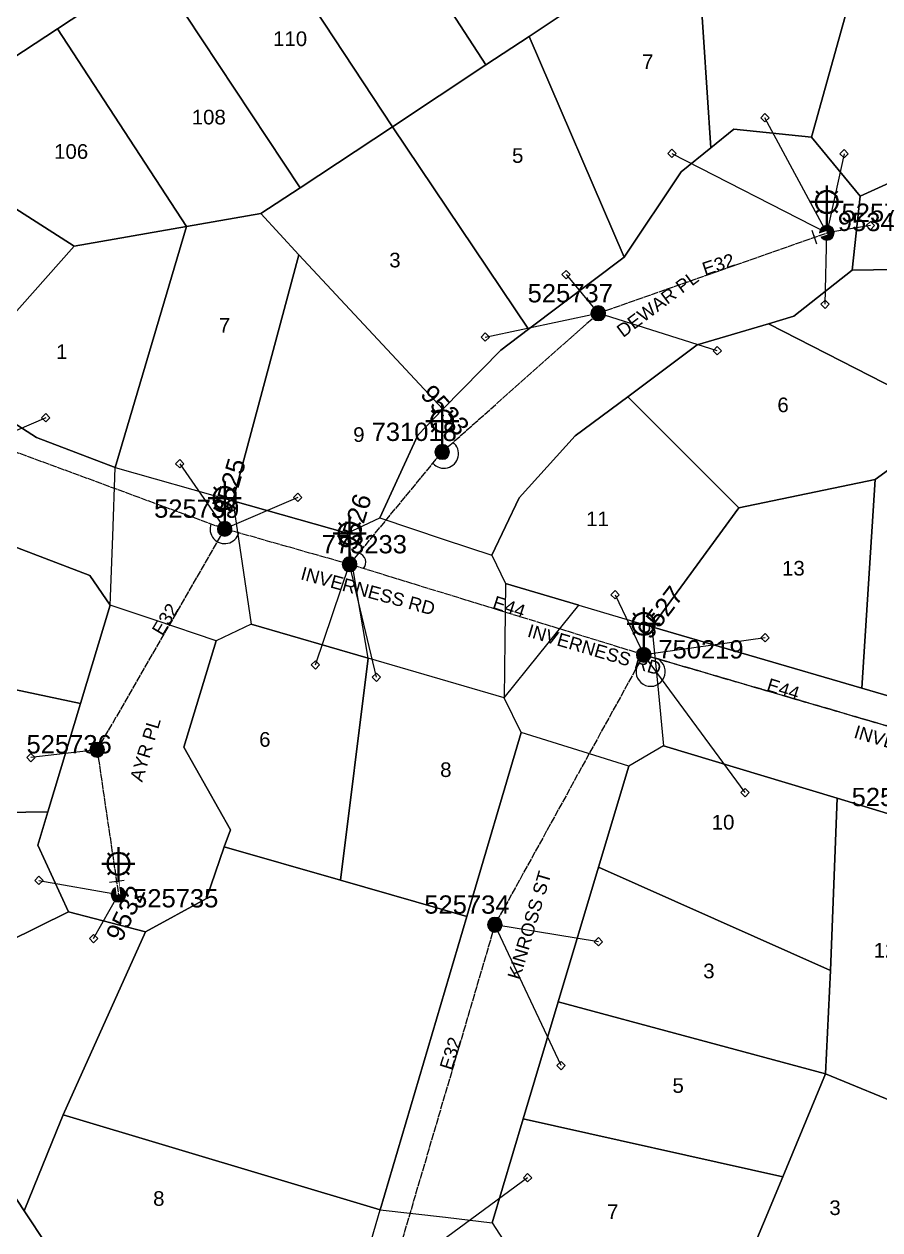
# Model space of a CAD drawing. Header units: metres. Extents: x 302064 to 305578, y 6265466 to 6271990.
# Drawn here: x 302705.2 to 302822.2, y 6271210.7 to 6271375.5 of the extents above; entities that cross this region are included whole.
import ezdxf
from ezdxf.enums import TextEntityAlignment as Align

# ---------------------------------------------------------------- set-up
doc = ezdxf.new("R2010")
doc.units = ezdxf.units.M
doc.linetypes.add('Cable Exist OH', pattern=[1, 1, 0])
doc.layers.get('0').update_dxf_attribs({"color": 6})
for name, color, linetype in [('_User_LV_Exist', 7, 'Continuous'), ('Equip_SP_SL_EXT', 7, 'Continuous'), ('Mains_LV_EXT', 5, 'Continuous'), ('Mains_SL_EXT', 3, 'Continuous'), ('Services_SP_EXT', 7, 'Continuous'), ('SupportsOH_SP_TR_HV_LV_SL_EXT', 7, 'Continuous')]:
    doc.layers.add(name, color=color, linetype=linetype)
doc.layers.add('Cadastre Land Parcels_SP_EXT', color=7, linetype='Continuous', lineweight=5)
doc.layers.add('Cadastre Roads_SP_EXT', color=9, linetype='Continuous', lineweight=5)
doc.styles.add('iecARIAL', font='arial.ttf', dxfattribs={"height": 2})
doc.styles.add('POLE_LABEL', font='arial.ttf')
doc.styles.get("Standard").update_dxf_attribs({"font": 'arial.ttf'})

# ---------------------------------------------------------------- blocks, each defined once
blk = doc.blocks.new('SL_LANTERN_EXT')
at = {"lineweight": 40}
for p, q in [((-1.46, 5.68), (-1.06, 5.28)), ((0, 1.97), (0, 6.47)), ((1.46, 5.68), (1.06, 5.28)), ((-2.25, 4.22), (2.25, 4.22)), ((-1.46, 2.76), (-1.06, 3.16)), ((0, 0), (0, 2.72)), ((1.46, 2.76), (1.06, 3.16))]:
    blk.add_line(p, q, dxfattribs=at)
blk.add_circle((0, 4.22), 1.5, dxfattribs=at)
at = {"style": 'iecARIAL', "flags": 8}
blk.add_attdef('ASSET_NUM', (1.5, 1.5), '', height=2.5, dxfattribs=at)
for tag, p, height, flags in [('OPERATING_VOLTAGE', (0.98, -1.65), 0.2, 9), ('CONSTRUCTED_VOLTAGE', (0.98, -0.65), 0.2, 9), ('CONTROL_TYPE', (0.98, -0.85), 0.2, 9), ('LANTERN_PURPOSE', (0.98, -1.05), 0.2, 9), ('LANTERN_TYPE', (0.98, -1.25), 0.2, 9), ('NO_PHASES', (0.98, -1.45), 0.2, 9), ('LNUMBER', (2.18, -3.25), 2.5, 8), ('ORIENTATION', (0.98, -1.85), 0.2, 9), ('OWNED_BY', (0.98, -2.05), 0.2, 9), ('STATE', (0.98, -2.25), 0.2, 9), ('USAGE', (0.98, -2.45), 0.2, 9), ('CEXIST', (0.98, -2.65), 0.2, 9), ('CNEW', (0.98, -2.85), 0.2, 9), ('CNUMBER', (0.98, -3.05), 0.2, 9), ('CREMOVE', (0.98, -3.25), 0.2, 9), ('CREPLACE', (0.98, -3.45), 0.2, 9), ('LKINGHEIGHT', (0.98, -3.65), 0.2, 9), ('LBRACKET', (0.98, -3.85), 0.2, 9), ('LBRACKETVOCAB', (0.98, -4.05), 0.2, 9), ('LCATEGORY', (0.98, -4.25), 0.2, 9), ('LCHARGE1', (0.98, -4.45), 0.2, 9), ('LCHARGE1PERCENT', (0.98, -4.65), 0.2, 9), ('LCHARGE2', (0.98, -4.85), 0.2, 9), ('LCHARGE2PERCENT', (0.98, -5.05), 0.2, 9), ('LCHARGE3', (0.98, -5.25), 0.2, 9), ('LCHARGE3PERCENT', (0.98, -5.45), 0.2, 9), ('LEXIST', (0.98, -5.65), 0.2, 9), ('LLAMP', (0.98, -5.85), 0.2, 9), ('LLAMPVOCAB', (0.98, -6.05), 0.2, 9), ('LMAST', (0.98, -6.25), 0.2, 9), ('LMASTVOCAB', (0.98, -6.45), 0.2, 9), ('LNEW', (0.98, -6.65), 0.2, 9), ('LANTNUMBER', (0.98, -6.85), 0.2, 9), ('LOUTREACH', (0.98, -7.25), 0.2, 9), ('LOUTREACHVOCAB', (0.98, -7.45), 0.2, 9), ('LRATECODE', (0.98, -7.65), 0.2, 9), ('LREMOVE', (0.98, -7.85), 0.2, 9), ('LREPLACE', (0.98, -8.05), 0.2, 9), ('LTYPE', (0.98, -8.25), 0.2, 9), ('STREETNAME', (0.98, -9.25), 0.2, 9), ('SUBURB', (0.98, -9.45), 0.2, 1), ('LTYPEVOCAB', (0.98, -8.45), 0.2, 9), ('LEGEND', (0.98, -8.65), 0.2, 9), ('LOCATION', (0.98, -8.85), 0.2, 9), ('NOTES', (0.98, -9.05), 0.2, 9)]:
    blk.add_attdef(tag, p, '', height=height, dxfattribs=dict(flags=flags))
blk = doc.blocks.new('CCP_EXT')
at = {"flags": 9}
for tag, p in [('LIFE_SUPPORT', (0, -1.6)), ('STATE', (0, -1.8)), ('NOTES', (0, -2))]:
    blk.add_attdef(tag, text='', height=0.2, dxfattribs=at).set_placement(p, align=Align.MIDDLE_LEFT)
blk.add_wipeout([(0, 0.57), (0.57, 0), (0, -0.57), (-0.57, 0)])
blk.add_lwpolyline([(-0.57, 0), (0, 0.57), (0.57, 0), (0, -0.57), (-0.57, 0)])
at = {"flags": 1}
blk.add_attdef('Z', (0, 0), '', height=0.2, dxfattribs=at)
at = {"flags": 9}
for tag, p in [('CCP_TYPE', (0, 0)), ('CONSTRUCTED_VOLTAGE', (0, -0.2)), ('OPERATING_VOLTAGE', (0, -0.6)), ('ORIENTATION', (0, -0.8)), ('OWNED_BY', (0, -1)), ('NO_PHASES', (0, -0.4)), ('USAGE', (0, -1.2)), ('LEGEND', (0, -1.4))]:
    blk.add_attdef(tag, text='', height=0.2, dxfattribs=at).set_placement(p, align=Align.MIDDLE_LEFT)
blk = doc.blocks.new('POLE_EXT')
blk.add_hatch(color=256).paths.add_polyline_path([(-1, 0, 1), (1, 0, 1)])
blk.add_lwpolyline([(-1, 0, 1), (1, 0, 1)], format="xyb", close=True)
for tag, height, flags, p in [('pNumber', 2.5, 8, (-17.84, 2.07)), ('OWNED_BY', 0.2, 9, (1.35, -0.4)), ('SPECIAL_USE', 0.2, 9, (1.35, -0.8)), ('STATE', 0.2, 9, (1.35, -1)), ('cLV', 0.2, 9, (1.35, -1.4)), ('hDepth', 0.2, 9, (1.35, -1.6)), ('PARENT', 0.2, 9, (1.35, -0.6)), ('USAGE', 0.2, 9, (1.35, -1.2)), ('hDia', 0.2, 9, (1.35, -1.8)), ('cHV', 0.2, 9, (1.35, -2)), ('cLinedev', 0.2, 9, (1.35, -3.4)), ('LBRACKET', 0.2, 9, (1.35, -2.2)), ('LExisting', 0.2, 9, (1.35, -2.4)), ('LANTNUMBER', 0.2, 9, (1.35, -2.6)), ('LOther', 0.2, 9, (1.35, -2.8)), ('LRemove', 0.2, 9, (1.35, -3)), ('LEGEND', 0.2, 9, (1.35, -3.2)), ('pExisting', 0.2, 9, (1.35, -3.8)), ('pFooting', 0.2, 9, (1.35, -4.4)), ('pNew', 0.2, 9, (1.35, -4.6)), ('pRelocate', 0.2, 9, (1.35, -5)), ('LOCATION', 0.2, 9, (1.35, -3.6)), ('PFNUMBER', 0.2, 9, (1.35, -4)), ('NEWPFNUMBER', 0.2, 9, (1.35, -4.2)), ('pRemove', 0.2, 9, (1.35, -5.2)), ('pReplace', 0.2, 9, (1.35, -5.4)), ('pStay', 0.2, 9, (1.35, -5.6)), ('pType', 0.2, 9, (1.35, -5.8)), ('cspan', 0.2, 9, (1.35, -6)), ('STREETNAME', 0.2, 9, (1.35, -6.2)), ('SUBURB', 0.2, 9, (1.35, -6.4)), ('NOTES', 0.2, 9, (1.35, -6.6)), ('OPERATED_BY', 0.2, 9, (1.36, -7.01)), ('MAINTAINED_BY', 0.2, 9, (1.36, -6.81))]:
    blk.add_attdef(tag, text='', height=height, dxfattribs=dict(flags=flags)).set_placement(p, align=Align.MIDDLE_LEFT)
at = {"style": 'POLE_LABEL'}
for tag, height, flags, p in [('ASSET_NUM', 2.5, 8, (2, 2)), ('STRUCTURE_PLANT_NUMBER', 0.2, 9, (1.35, 0.03)), ('STREET_CODE', 0.2, 9, (1.35, -0.2))]:
    blk.add_attdef(tag, text='', height=height, dxfattribs=dict(at, flags=flags)).set_placement(p, align=Align.MIDDLE_LEFT)
at = {"flags": 1}
blk.add_attdef('Z', (1.35, -7.33), '', height=0.2, dxfattribs=at)
blk = doc.blocks.new('End Shackle_EXT')
at = {"flags": 9}
for tag, p in [('STATE', (0, -1.2)), ('USAGE', (0, -1.4)), ('NOTES', (0, -1.6))]:
    blk.add_attdef(tag, text='', height=0.2, dxfattribs=at).set_placement(p, align=Align.MIDDLE_LEFT)
blk.add_wipeout([(0, 0.25), (1.81, 0.25), (1.82, -0.25), (0, -0.25)])
blk.add_line((1.81, -1), (1.81, 1))
at = {"flags": 1}
blk.add_attdef('Z', (0, 0), '', height=0.2, dxfattribs=at)
at = {"flags": 9}
for tag, p in [('CONNECTOR_TYPE', (0, 0)), ('CONSTRUCTED_VOLTAGE', (0, -0.2)), ('OPERATING_VOLTAGE', (0, -0.6)), ('ORIENTATION', (0, -0.8)), ('OWNED_BY', (0, -1)), ('NO_PHASES', (0, -0.4))]:
    blk.add_attdef(tag, text='', height=0.2, dxfattribs=at).set_placement(p, align=Align.MIDDLE_LEFT)

msp = doc.modelspace()

# ---------------------------------------------------------------- linework, layer by layer
at = {"layer": '_User_LV_Exist', "linetype": 'Cable Exist OH'}
for points in [[(302749.702, 6271301.659), (302762.353, 6271317.017)], [(302732.623, 6271306.504), (302715.192, 6271276.32)], [(302749.702, 6271301.659), (302732.623, 6271306.504)], [(302789.887, 6271289.295), (302769.552, 6271252.394)], [(302789.887, 6271289.295), (302829.257, 6271277.781)], [(302769.552, 6271252.394), (302755.318, 6271204.015)]]:
    msp.add_lwpolyline(points, dxfattribs=at)
at = {"layer": '_User_LV_Exist', "linetype": 'Continuous'}
for points in [[(302761.082, 6271315.472, 1.0846306), (302763.85, 6271318.343)], [(302730.747, 6271307.196, 1.0475063), (302734.548, 6271305.958)], [(302751.613, 6271301.07, 0.5256532), (302750.974, 6271303.203)], [(302788.921, 6271287.544, 2.0831262), (302791.806, 6271288.734)]]:
    msp.add_lwpolyline(points, format="xyb", dxfattribs=at)
at = {"layer": 'Cadastre Land Parcels_SP_EXT', "linetype": 'Continuous'}
for points in [[(302780.936, 6271378.276), (302761.157, 6271408.685), (302748.527, 6271400.411), (302768.306, 6271369.937), (302774.234, 6271373.83), (302780.936, 6271378.276)], [(302823.229, 6271397.485), (302819.233, 6271403.619), (302806.624, 6271395.279), (302797.037, 6271388.9), (302799.042, 6271358.576), (302802.206, 6271361.148), (302812.831, 6271360.054), (302823.229, 6271397.485)], [(302768.306, 6271369.937), (302748.527, 6271400.411), (302735.581, 6271391.875), (302755.543, 6271361.48), (302768.306, 6271369.937)], [(302837.048, 6271376.243), (302823.229, 6271397.485), (302812.831, 6271360.054), (302819.489, 6271351.98), (302848.745, 6271365.303), (302837.048, 6271376.243)], [(302755.543, 6271361.48), (302735.581, 6271391.875), (302722.862, 6271383.507), (302742.939, 6271353.139), (302755.543, 6271361.48)], [(302799.042, 6271358.576), (302797.037, 6271388.9), (302794.172, 6271387.02), (302780.936, 6271378.276), (302774.234, 6271373.83), (302787.24, 6271343.653), (302795.016, 6271355.307), (302799.042, 6271358.576)], [(302742.939, 6271353.139), (302722.862, 6271383.507), (302709.798, 6271374.871), (302727.409, 6271347.822), (302737.573, 6271349.606), (302742.939, 6271353.139)], [(302727.409, 6271347.822), (302709.798, 6271374.871), (302687.972, 6271360.545), (302712.054, 6271345.132), (302727.409, 6271347.822)], [(302787.24, 6271343.653), (302774.234, 6271373.83), (302768.306, 6271369.937), (302755.543, 6271361.48), (302774.131, 6271333.783), (302787.24, 6271343.653)], [(302868.212, 6271347.058), (302860.66, 6271354.174), (302848.745, 6271365.303), (302819.489, 6271351.98), (302818.385, 6271341.855), (302861.981, 6271342.563), (302868.212, 6271347.058)], [(302774.131, 6271333.783), (302755.543, 6271361.48), (302742.939, 6271353.139), (302737.573, 6271349.606), (302742.764, 6271343.974), (302762.45, 6271322.86), (302770.382, 6271330.923), (302774.131, 6271333.783)], [(302712.054, 6271345.132), (302687.972, 6271360.545), (302678.202, 6271354.144), (302676.407, 6271348.707), (302682.056, 6271341.115), (302689.731, 6271332.16), (302695.655, 6271326.688), (302712.054, 6271345.132)], [(302742.764, 6271343.974), (302737.573, 6271349.606), (302727.409, 6271347.822), (302717.675, 6271314.896), (302733.716, 6271310.345), (302742.764, 6271343.974)], [(302717.675, 6271314.896), (302727.409, 6271347.822), (302712.054, 6271345.132), (302695.655, 6271326.688), (302697.776, 6271324.814), (302706.892, 6271318.988), (302717.675, 6271314.896)], [(302749.359, 6271305.907), (302753.82, 6271307.994), (302759.003, 6271319.298), (302762.45, 6271322.86), (302742.764, 6271343.974), (302733.716, 6271310.345), (302749.359, 6271305.907)], [(302861.981, 6271342.563), (302818.385, 6271341.855), (302810.404, 6271335.599), (302806.92, 6271334.539), (302832.681, 6271321.354), (302839.991, 6271326.634), (302853.379, 6271336.277), (302861.981, 6271342.563)], [(302832.681, 6271321.354), (302806.92, 6271334.539), (302797.176, 6271331.641), (302787.706, 6271324.561), (302802.901, 6271309.38), (302821.538, 6271313.258), (302832.681, 6271321.354)], [(302802.901, 6271309.38), (302787.706, 6271324.561), (302780.511, 6271319.214), (302772.872, 6271310.763), (302769.124, 6271302.89), (302771, 6271299.024), (302781.041, 6271296.064), (302791.018, 6271293.125), (302802.901, 6271309.38)], [(302840.114, 6271278.756), (302832.681, 6271321.354), (302821.538, 6271313.258), (302819.693, 6271284.75), (302840.114, 6271278.756)], [(302716.975, 6271296.093), (302714.196, 6271300.14), (302700.188, 6271305.47), (302689.452, 6271312.365), (302673.552, 6271290.963), (302712.926, 6271282.623), (302716.975, 6271296.093)], [(302819.693, 6271284.75), (302821.538, 6271313.258), (302802.901, 6271309.38), (302791.018, 6271293.125), (302819.693, 6271284.75)], [(302752.212, 6271288.84), (302736.241, 6271293.494), (302731.444, 6271291.181), (302727.048, 6271276.681), (302733.415, 6271265.367), (302732.563, 6271263.023), (302748.451, 6271258.482), (302752.212, 6271288.84)], [(302669.583, 6271267.234), (302708.434, 6271267.808), (302712.926, 6271282.623), (302673.552, 6271290.963), (302663.155, 6271276.953), (302669.084, 6271267.988), (302669.583, 6271267.234)], [(302773.131, 6271278.675), (302770.838, 6271283.431), (302752.212, 6271288.84), (302748.451, 6271258.482), (302765.712, 6271253.511), (302773.131, 6271278.675)], [(302816.329, 6271269.707), (302792.576, 6271276.864), (302787.851, 6271274.059), (302783.732, 6271260.256), (302815.398, 6271246.152), (302816.329, 6271269.707)], [(302833.841, 6271264.373), (302816.329, 6271269.707), (302815.398, 6271246.152), (302814.752, 6271232.014), (302826.245, 6271227.29), (302833.841, 6271264.373)], [(302711.286, 6271254.169), (302707.107, 6271263.291), (302708.434, 6271267.808), (302669.583, 6271267.234), (302678.076, 6271254.389), (302686.379, 6271241.836), (302711.286, 6271254.169)], [(302765.712, 6271253.511), (302748.451, 6271258.482), (302732.563, 6271263.023), (302730.139, 6271255.97), (302721.809, 6271251.41), (302710.551, 6271226.402), (302753.877, 6271213.429), (302765.712, 6271253.511)], [(302815.398, 6271246.152), (302783.732, 6271260.256), (302778.205, 6271241.863), (302814.752, 6271232.014), (302815.398, 6271246.152)], [(302710.551, 6271226.402), (302721.809, 6271251.41), (302711.286, 6271254.169), (302686.379, 6271241.836), (302687.069, 6271240.792), (302698.101, 6271224.106), (302705.239, 6271213.289), (302709.644, 6271224.161), (302710.551, 6271226.402)], [(302814.752, 6271232.014), (302778.205, 6271241.863), (302773.403, 6271225.851), (302808.919, 6271217.923), (302814.752, 6271232.014)], [(302831.896, 6271225.01), (302826.245, 6271227.29), (302814.752, 6271232.014), (302808.919, 6271217.923), (302800.733, 6271198.365), (302807.383, 6271196.299), (302816.868, 6271192.082), (302831.896, 6271225.01)], [(302753.877, 6271213.429), (302710.551, 6271226.402), (302709.644, 6271224.161), (302705.239, 6271213.289), (302708.377, 6271208.565), (302749.384, 6271197.982), (302753.877, 6271213.429)], [(302808.919, 6271217.923), (302773.403, 6271225.851), (302769.173, 6271211.664), (302772.164, 6271207.021), (302800.733, 6271198.365), (302808.919, 6271217.923)], [(302705.239, 6271213.289), (302698.101, 6271224.106), (302674.561, 6271212.577), (302675.341, 6271211.95), (302676.066, 6271211.263), (302676.735, 6271210.519), (302677.342, 6271209.726), (302677.886, 6271208.887), (302678.358, 6271208.006), (302678.76, 6271207.09), (302679.087, 6271206.146), (302679.338, 6271205.177), (302679.51, 6271204.193), (302679.604, 6271203.198), (302679.618, 6271202.196), (302710.118, 6271198.365), (302715.555, 6271197.681), (302708.377, 6271208.565), (302705.239, 6271213.289)]]:
    msp.add_lwpolyline(points, close=True, dxfattribs=at)
at = {"layer": 'Cadastre Roads_SP_EXT', "linetype": 'Continuous'}
msp.add_lwpolyline([(302781.041, 6271296.064), (302771, 6271299.024), (302770.919, 6271291.23), (302770.838, 6271283.431), (302775.529, 6271289.24), (302781.041, 6271296.064)], close=True, dxfattribs=at)
at = {"layer": 'Mains_LV_EXT', "linetype": 'Cable Exist OH'}
for points in [[(302749.702, 6271301.659), (302762.353, 6271317.017)], [(302732.623, 6271306.504), (302715.192, 6271276.32)], [(302749.702, 6271301.659), (302732.623, 6271306.504)], [(302789.887, 6271289.295), (302769.552, 6271252.394)], [(302789.887, 6271289.295), (302829.257, 6271277.781)], [(302769.552, 6271252.394), (302755.318, 6271204.015)]]:
    msp.add_lwpolyline(points, dxfattribs=at)
at = {"layer": 'Mains_LV_EXT', "linetype": 'Continuous'}
for points in [[(302761.082, 6271315.472, 1.0846306), (302763.85, 6271318.343)], [(302730.747, 6271307.196, 1.0475063), (302734.548, 6271305.958)], [(302751.613, 6271301.07, 0.5256532), (302750.974, 6271303.203)], [(302788.921, 6271287.544, 2.0831262), (302791.806, 6271288.734)]]:
    msp.add_lwpolyline(points, format="xyb", dxfattribs=at)
at = {"layer": 'Mains_SL_EXT', "linetype": 'Cable Exist OH'}
for points in [[(302749.702, 6271301.659), (302762.353, 6271317.017)], [(302749.702, 6271301.659), (302732.623, 6271306.504)]]:
    msp.add_lwpolyline(points, dxfattribs=at)

# ---------------------------------------------------------------- block references
at = {"layer": 'Equip_SP_SL_EXT'}
ref = msp.add_blockref('SL_LANTERN_EXT', (302814.918, 6271346.975), dxfattribs=at)
ref.add_attrib('ASSET_NUM', '9534', dxfattribs={"layer": '0', "height": 2.5, "rotation": 359.82031, "style": 'iecARIAL'}).set_placement((302816.418, 6271348.475), align=Align.MIDDLE_LEFT)
ref = msp.add_blockref('SL_LANTERN_EXT', (302762.353, 6271317.017), dxfattribs=at)
ref.add_attrib('ASSET_NUM', '9533', dxfattribs={"layer": '0', "height": 2.5, "rotation": 311.86583, "style": 'iecARIAL'}).set_placement((302763.853, 6271318.517), align=Align.BOTTOM_RIGHT)
ref = msp.add_blockref('SL_LANTERN_EXT', (302732.623, 6271306.504), dxfattribs=at)
ref.add_attrib('ASSET_NUM', '9525', dxfattribs={"layer": '0', "height": 2.5, "rotation": 73.86162, "style": 'iecARIAL'}).set_placement((302734.123, 6271308.004), align=Align.BOTTOM_LEFT)
ref = msp.add_blockref('SL_LANTERN_EXT', (302749.702, 6271301.659), dxfattribs=at)
ref.add_attrib('ASSET_NUM', '9526', dxfattribs={"layer": '0', "height": 2.5, "rotation": 73.0802, "style": 'iecARIAL'}).set_placement((302751.202, 6271303.159), align=Align.BOTTOM_LEFT)
ref = msp.add_blockref('SL_LANTERN_EXT', (302789.887, 6271289.295), dxfattribs=at)
ref.add_attrib('ASSET_NUM', '9527', dxfattribs={"layer": '0', "height": 2.5, "rotation": 52.74582, "style": 'iecARIAL'}).set_placement((302791.387, 6271290.795), align=Align.BOTTOM_LEFT)
ref = msp.add_blockref('SL_LANTERN_EXT', (302718.104, 6271256.509), dxfattribs=at)
ref.add_attrib('ASSET_NUM', '9532', dxfattribs={"layer": '0', "height": 2.5, "rotation": 64.55487, "style": 'iecARIAL'}).set_placement((302719.604, 6271258.009), align=Align.TOP_RIGHT)
at = {"layer": 'SupportsOH_SP_TR_HV_LV_SL_EXT'}
ref = msp.add_blockref('POLE_EXT', (302762.353, 6271317.017), dxfattribs=dict(at, rotation=0.02440982098620738))
ref.add_attrib('ASSET_NUM', '731018', dxfattribs={"layer": '0', "height": 2.5, "rotation": 359.96867, "style": 'POLE_LABEL'}).set_placement((302764.353, 6271317.767), align=Align.BOTTOM_RIGHT)
ref = msp.add_blockref('POLE_EXT', (302732.623, 6271306.504), dxfattribs=at)
ref.add_attrib('ASSET_NUM', '525739', dxfattribs={"layer": '0', "height": 2.5, "rotation": 359.85778, "style": 'POLE_LABEL'}).set_placement((302734.623, 6271307.254), align=Align.BOTTOM_RIGHT)
ref = msp.add_blockref('POLE_EXT', (302749.702, 6271301.659), dxfattribs=at)
ref.add_attrib('ASSET_NUM', '773233', dxfattribs={"layer": '0', "height": 2.5, "style": 'POLE_LABEL'}).set_placement((302751.702, 6271302.409), align=Align.BOTTOM_CENTER)
ref = msp.add_blockref('POLE_EXT', (302789.887, 6271289.295), dxfattribs=at)
ref.add_attrib('ASSET_NUM', '750219', dxfattribs={"layer": '0', "height": 2.5, "rotation": 359.93268, "style": 'POLE_LABEL'}).set_placement((302791.887, 6271290.045), align=Align.MIDDLE_LEFT)
ref = msp.add_blockref('POLE_EXT', (302827.959, 6271270.354), dxfattribs=dict(at, rotation=359.9984993962508))
ref.add_attrib('ASSET_NUM', '525731', dxfattribs={"layer": '0', "height": 2.5, "rotation": 359.99313, "style": 'POLE_LABEL'}).set_placement((302829.959, 6271271.104), align=Align.TOP_RIGHT)
ref = msp.add_blockref('POLE_EXT', (302718.104, 6271256.509), dxfattribs=at)
ref.add_attrib('ASSET_NUM', '525735', dxfattribs={"layer": '0', "height": 2.5, "style": 'POLE_LABEL'}).set_placement((302720.104, 6271257.259), align=Align.TOP_LEFT)
ref = msp.add_blockref('POLE_EXT', (302769.552, 6271252.394), dxfattribs=dict(at, rotation=359.932672911788))
ref.add_attrib('ASSET_NUM', '525734', dxfattribs={"layer": '0', "height": 2.5, "rotation": 359.92517, "style": 'POLE_LABEL'}).set_placement((302771.552, 6271253.144), align=Align.BOTTOM_RIGHT)

# ---------------------------------------------------------------- texts
at = {"layer": 'Cadastre Land Parcels_SP_EXT'}
for s, p in [('110', (302739.231, 6271372.5)), ('7', (302789.668, 6271369.366)), ('108', (302728.116, 6271361.789)), ('106', (302709.308, 6271357.092)), ('5', (302771.891, 6271356.537)), ('3', (302755.112, 6271342.252)), ('7', (302731.827, 6271333.329)), ('1', (302709.577, 6271329.723)), ('6', (302808.154, 6271322.455)), ('9', (302750.185, 6271318.396)), ('11', (302782.022, 6271306.878)), ('13', (302808.788, 6271300.128)), ('6', (302737.339, 6271276.724)), ('8', (302762.069, 6271272.588)), ('10', (302799.177, 6271265.408)), ('12', (302821.313, 6271247.907)), ('3', (302798.022, 6271245.071)), ('5', (302793.82, 6271229.413)), ('8', (302722.845, 6271213.971)), ('7', (302784.878, 6271212.165)), ('3', (302815.257, 6271212.712))]:
    msp.add_text(s, height=2, dxfattribs=at).set_placement(p)
at = {"layer": 'Cadastre Roads_SP_EXT'}
for s, rotation, p in [('DEWAR PL', 36.83773, (302787.067, 6271332.585)), ('INVERNESS RD', 344.71509, (302742.884, 6271299.63)), ('INVERNESS RD', 343.58023, (302773.865, 6271291.798)), ('AYR PL', 73.32932, (302721.354, 6271271.802)), ('INVERNESS RD', 343.31125, (302818.485, 6271277.988)), ('KINROSS ST', 73.46376, (302772.95, 6271244.772))]:
    msp.add_text(s, height=1.8, rotation=rotation, dxfattribs=at).set_placement(p)
at = {"layer": 'Mains_LV_EXT'}
for s, rotation, p in [('E32', 18.30176, (302798.254, 6271341.105)), ('E44', 341.78097, (302769.096, 6271295.691)), ('E32', 58.9079, (302724.114, 6271291.769)), ('E44', 342.6024, (302806.56, 6271284.418)), ('E32', 72.52528, (302763.671, 6271232.404))]:
    msp.add_text(s, height=1.8, rotation=rotation, dxfattribs=at).set_placement(p)

# ---------------------------------------------------------------- next in the draw order: block references
at = {"layer": 'Services_SP_EXT'}
for p in [(302806.457, 6271362.698), (302793.751, 6271357.818), (302817.266, 6271357.793), (302820.876, 6271347.971), (302779.283, 6271341.258), (302814.675, 6271337.22), (302768.23, 6271332.72), (302799.945, 6271330.859), (302708.178, 6271321.689), (302726.482, 6271315.405), (302742.612, 6271310.816), (302785.968, 6271297.5), (302806.47, 6271291.613), (302745.03, 6271287.905), (302753.368, 6271286.218), (302706.143, 6271275.233), (302803.743, 6271270.465), (302707.236, 6271258.459), (302714.713, 6271250.498), (302783.692, 6271250.062), (302778.606, 6271233.137), (302774.022, 6271217.812)]:
    msp.add_blockref('CCP_EXT', p, dxfattribs=at)

# ---------------------------------------------------------------- next in the draw order: block references
for p in [(302806.457, 6271362.698), (302793.751, 6271357.818), (302817.266, 6271357.793), (302820.876, 6271347.971), (302779.283, 6271341.258), (302814.675, 6271337.22), (302768.23, 6271332.72), (302799.945, 6271330.859), (302708.178, 6271321.689), (302726.482, 6271315.405), (302742.612, 6271310.816), (302785.968, 6271297.5), (302806.47, 6271291.613), (302745.03, 6271287.905), (302753.368, 6271286.218), (302706.143, 6271275.233), (302803.743, 6271270.465), (302707.236, 6271258.459), (302714.713, 6271250.498), (302783.692, 6271250.062), (302778.606, 6271233.137), (302774.022, 6271217.812)]:
    msp.add_blockref('CCP_EXT', p, dxfattribs=at)

# ---------------------------------------------------------------- next in the draw order: linework, layer by layer
at = {"layer": '_User_LV_Exist', "linetype": 'Cable Exist OH'}
for points in [[(302762.353, 6271317.017), (302783.678, 6271335.972)], [(302700.457, 6271318.36), (302732.623, 6271306.504)], [(302789.887, 6271289.295), (302749.702, 6271301.659)]]:
    msp.add_lwpolyline(points, dxfattribs=at)
at = {"layer": 'Cadastre Roads_SP_EXT', "linetype": 'Continuous'}
for points in [[(302835.477, 6271457.684), (302831.992, 6271466.842), (302828.326, 6271476.467), (302818.545, 6271469.978), (302805.614, 6271461.427), (302793.256, 6271453.27), (302778.651, 6271443.583), (302764.128, 6271434.009), (302751.879, 6271425.969), (302721.356, 6271405.77), (302665.429, 6271368.821), (302671.305, 6271362.069), (302678.202, 6271354.144), (302687.972, 6271360.545), (302709.798, 6271374.871), (302722.862, 6271383.507), (302735.581, 6271391.875), (302748.527, 6271400.411), (302761.157, 6271408.684), (302774, 6271417.121), (302786.551, 6271425.38), (302799.406, 6271433.926), (302814.027, 6271443.586), (302835.477, 6271457.684)], [(302812.831, 6271360.054), (302802.206, 6271361.148), (302799.042, 6271358.576), (302795.016, 6271355.307), (302787.24, 6271343.653), (302774.131, 6271333.783), (302770.382, 6271330.923), (302762.45, 6271322.86), (302759.003, 6271319.298), (302753.82, 6271307.994), (302762.64, 6271305.052), (302769.124, 6271302.89), (302772.872, 6271310.763), (302780.511, 6271319.214), (302787.706, 6271324.561), (302797.176, 6271331.641), (302806.92, 6271334.539), (302810.404, 6271335.599), (302818.385, 6271341.855), (302819.489, 6271351.98), (302812.831, 6271360.054)], [(302695.655, 6271326.688), (302689.731, 6271332.16), (302682.056, 6271341.115), (302676.407, 6271348.707), (302669.571, 6271345.596), (302660.379, 6271341.412), (302663.189, 6271340.964), (302669.763, 6271332.09), (302678.97, 6271321.564), (302689.452, 6271312.365), (302700.188, 6271305.47), (302714.196, 6271300.14), (302716.975, 6271296.093), (302717.326, 6271305.503), (302717.675, 6271314.896), (302706.892, 6271318.988), (302697.776, 6271324.814), (302695.655, 6271326.688)], [(302749.359, 6271305.907), (302733.716, 6271310.345), (302735, 6271301.777), (302736.241, 6271293.494), (302752.212, 6271288.84), (302750.778, 6271297.415), (302749.359, 6271305.907)], [(302731.444, 6271291.181), (302723.104, 6271294.012), (302716.975, 6271296.093), (302712.926, 6271282.623), (302708.434, 6271267.808), (302707.107, 6271263.291), (302711.286, 6271254.169), (302721.809, 6271251.41), (302730.139, 6271255.97), (302732.563, 6271263.023), (302733.415, 6271265.367), (302727.048, 6271276.681), (302731.444, 6271291.181)], [(302819.693, 6271284.75), (302791.018, 6271293.125), (302791.797, 6271285.006), (302792.576, 6271276.864), (302816.329, 6271269.707), (302833.841, 6271264.373), (302838.461, 6271271.511), (302842.533, 6271277.802), (302840.114, 6271278.756), (302819.693, 6271284.75)], [(302787.851, 6271274.059), (302781.628, 6271276.01), (302773.131, 6271278.675), (302765.712, 6271253.511), (302753.877, 6271213.429), (302762.791, 6271212.401), (302769.173, 6271211.664), (302773.403, 6271225.851), (302778.205, 6271241.863), (302783.732, 6271260.256), (302787.851, 6271274.059)]]:
    msp.add_lwpolyline(points, close=True, dxfattribs=at)
at = {"layer": 'Mains_LV_EXT', "linetype": 'Cable Exist OH'}
for points in [[(302762.353, 6271317.017), (302783.678, 6271335.972)], [(302700.457, 6271318.36), (302732.623, 6271306.504)], [(302789.887, 6271289.295), (302749.702, 6271301.659)]]:
    msp.add_lwpolyline(points, dxfattribs=at)
at = {"layer": 'Mains_SL_EXT', "linetype": 'Cable Exist OH'}
for points in [[(302789.887, 6271289.295), (302749.702, 6271301.659)], [(302865.543, 6271265.651), (302829.257, 6271277.781), (302789.887, 6271289.295)]]:
    msp.add_lwpolyline(points, dxfattribs=at)
at = {"layer": 'Services_SP_EXT'}
for points in [[(302814.918, 6271346.975), (302806.457, 6271362.698)], [(302793.751, 6271357.818), (302814.918, 6271346.975)], [(302817.266, 6271357.793), (302814.918, 6271346.975)], [(302814.675, 6271337.22), (302814.918, 6271346.975)], [(302820.876, 6271347.971), (302814.918, 6271346.975)], [(302779.283, 6271341.258), (302783.678, 6271335.972)], [(302768.23, 6271332.72), (302783.678, 6271335.972)], [(302799.945, 6271330.859), (302783.678, 6271335.972)], [(302708.178, 6271321.689), (302700.457, 6271318.36)], [(302726.482, 6271315.405), (302732.623, 6271306.504)], [(302742.612, 6271310.816), (302732.623, 6271306.504)], [(302745.03, 6271287.905), (302749.702, 6271301.659)], [(302753.368, 6271286.218), (302749.702, 6271301.659)], [(302785.968, 6271297.5), (302789.887, 6271289.295)], [(302806.47, 6271291.613), (302789.887, 6271289.295)], [(302803.743, 6271270.465), (302789.887, 6271289.295)], [(302715.192, 6271276.32), (302706.143, 6271275.233)], [(302707.236, 6271258.459), (302718.104, 6271256.509)], [(302714.713, 6271250.498), (302718.104, 6271256.509)], [(302778.606, 6271233.137), (302769.552, 6271252.394)], [(302783.692, 6271250.062), (302769.552, 6271252.394)], [(302774.022, 6271217.812), (302755.318, 6271204.015)]]:
    msp.add_lwpolyline(points, dxfattribs=at)

# ---------------------------------------------------------------- next in the draw order: block references
at = {"layer": 'SupportsOH_SP_TR_HV_LV_SL_EXT'}
ref = msp.add_blockref('POLE_EXT', (302814.918, 6271346.975), dxfattribs=at)
ref.add_attrib('ASSET_NUM', '525749', dxfattribs={"layer": '0', "height": 2.5, "style": 'POLE_LABEL'}).set_placement((302816.918, 6271347.725), align=Align.BOTTOM_LEFT)
ref = msp.add_blockref('POLE_EXT', (302783.678, 6271335.972), dxfattribs=at)
ref.add_attrib('ASSET_NUM', '525737', dxfattribs={"layer": '0', "height": 2.5, "rotation": 0.03749, "style": 'POLE_LABEL'}).set_placement((302785.678, 6271336.722), align=Align.BOTTOM_RIGHT)
ref = msp.add_blockref('POLE_EXT', (302715.192, 6271276.32), dxfattribs=at)
ref.add_attrib('ASSET_NUM', '525736', dxfattribs={"layer": '0', "height": 2.5, "rotation": 0.04428, "style": 'POLE_LABEL'}).set_placement((302717.192, 6271277.07), align=Align.MIDDLE_RIGHT)

# ---------------------------------------------------------------- next in the draw order: block references
at = {"layer": 'Mains_LV_EXT'}
for p, rotation in [((302814.918, 6271346.975), 198.2289134264007), ((302718.104, 6271256.509), 97.2922743298548)]:
    msp.add_blockref('End Shackle_EXT', p, dxfattribs=dict(at, rotation=rotation))

# ---------------------------------------------------------------- next in the draw order: linework, layer by layer
at = {"layer": '_User_LV_Exist', "linetype": 'Cable Exist OH'}
for points in [[(302783.678, 6271335.972), (302814.918, 6271346.975)], [(302715.192, 6271276.32), (302718.104, 6271256.509)]]:
    msp.add_lwpolyline(points, dxfattribs=at)
at = {"layer": 'Mains_LV_EXT', "linetype": 'Cable Exist OH'}
for points in [[(302783.678, 6271335.972), (302814.918, 6271346.975)], [(302715.192, 6271276.32), (302718.104, 6271256.509)]]:
    msp.add_lwpolyline(points, dxfattribs=at)
at = {"layer": 'Mains_SL_EXT', "linetype": 'Cable Exist OH'}
for points in [[(302762.353, 6271317.017), (302783.678, 6271335.972), (302814.918, 6271346.975)], [(302732.623, 6271306.504), (302715.192, 6271276.32), (302718.104, 6271256.509)]]:
    msp.add_lwpolyline(points, dxfattribs=at)

doc.saveas('drawing.dxf')
